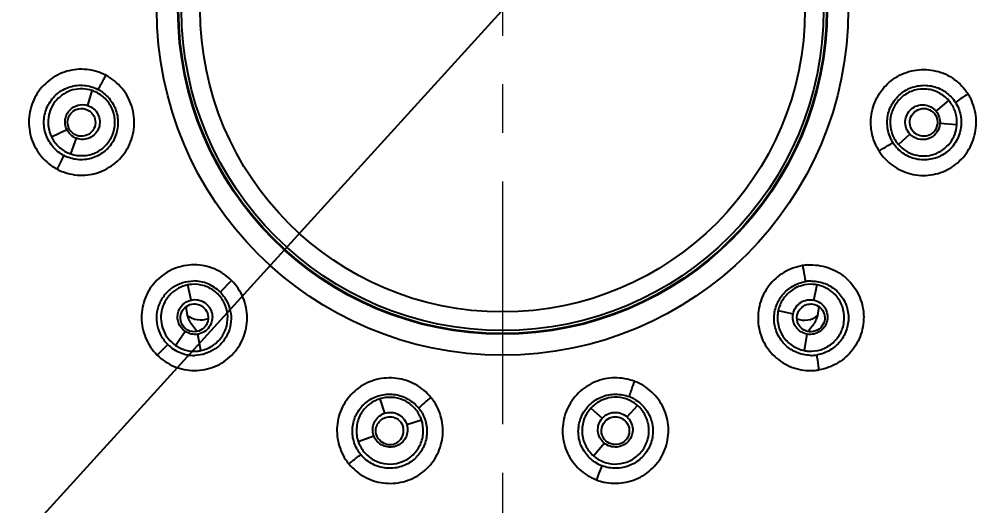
# Model space of a CAD drawing. Header units: millimetres. Extents: x 1241 to 1836, y -3 to 418.
# Drawn here: x 1608.93 to 1633.32, y 182.1 to 194.37 of the extents above; entities that cross this region are included whole.
import ezdxf

# ---------------------------------------------------------------- set-up
doc = ezdxf.new("R2010")
doc.units = ezdxf.units.MM
doc.header["$LTSCALE"] = 32.67
doc.header["$PDMODE"] = 3
doc.header["$PDSIZE"] = 0.3
doc.linetypes.add('CENTER', pattern=[0.6, 0.375, -0.075, 0.075, -0.075])
doc.layers.get('0').update_dxf_attribs({"linetype": 'CONTINUOUS'})
doc.layers.get('Defpoints').update_dxf_attribs({"linetype": 'CONTINUOUS'})
doc.layers.add('1', color=7, linetype='CONTINUOUS')
doc.layers.add('\\M+5B3DF\\M+5B4E7\\M+5CFDF', color=3, linetype='CONTINUOUS', lineweight=18)
doc.layers.add('\\M+5D6D0\\M+5D0C4\\M+5CFDF', color=1, linetype='CENTER', lineweight=18)
doc.styles.add('\\M+5CAFD\\M+5D7D6', font='txt.shx')
doc.dimstyles.new('X\\M+5B3DF\\M+5B4E7\\M+5D1F9\\M+5CABD', dxfattribs={"dimtxt": 2, "dimasz": 1.5, "dimexe": 0.5, "dimexo": 0, "dimgap": 1, "dimtad": 1, "dimtoh": 1, "dimdec": 1, "dimzin": 1, "dimdsep": 46, "dimtxsty": '\\M+5CAFD\\M+5D7D6', "dimcen": 0, "dimadec": 0, "dimazin": 0, "dimtfac": 1, "dimtdec": 1, "dimtmove": 0, "dimatfit": 3, "dimfxl": 0, "dimtolj": 1, "dimtzin": 0, "dimarcsym": 0})

# ---------------------------------------------------------------- blocks, each defined once
blk = doc.blocks.new('*D55')
at = {"layer": '\\M+5B3DF\\M+5B4E7\\M+5CFDF', "color": 0, "lineweight": -2}
for p, q in [((1654.543, 231.368), (1651.179, 227.669)), ((1679.543, 231.368), (1654.543, 231.368)), ((1594.441, 165.269), (1647.815, 223.969)), ((1591.077, 161.569), (1587.714, 157.87))]:
    blk.add_line(p, q, dxfattribs=at)
at = {"layer": '\\M+5B3DF\\M+5B4E7\\M+5CFDF', "color": 0}
for points in [[(1650.562, 228.229), (1651.796, 227.108), (1647.815, 223.969)], [(1590.461, 162.13), (1591.694, 161.009), (1594.441, 165.269)]]:
    blk.add_solid(points, dxfattribs=at)
at = {"layer": 'Defpoints', "color": 0}
for p in [(1647.815, 223.969), (1594.441, 165.269)]:
    blk.add_point(p, dxfattribs=at)
at = {"layer": '\\M+5B3DF\\M+5B4E7\\M+5CFDF', "color": 0, "insert": (1667.543, 235.368), "char_height": 6, "attachment_point": 5, "style": '\\M+5CAFD\\M+5D7D6'}
blk.add_mtext('\\A1;∅79.3', dxfattribs=at)

msp = doc.modelspace()

# ---------------------------------------------------------------- linework, layer by layer
at = {"color": 7, "linetype": 'Continuous'}
for p, q in [((1610.66, 192.2), (1610.776, 192.573)), ((1632.066, 192.056), (1632.387, 192.326)), ((1632.591, 191.708), (1632.165, 191.74)), ((1609.745, 191.409), (1610.131, 191.594)), ((1631.116, 191.215), (1631.403, 191.479)), ((1610.232, 190.976), (1610.374, 191.37)), ((1614.292, 187.783), (1614.001, 187.493)), ((1613.272, 187.29), (1613.186, 187.672)), ((1628.985, 187.29), (1629.07, 187.672)), ((1628.083, 187.023), (1628.46, 186.945)), ((1612.875, 186.147), (1613.117, 186.501)), ((1613.513, 186.016), (1613.44, 186.428)), ((1628.744, 186.016), (1628.817, 186.428)), ((1612.678, 186.17), (1612.412, 185.902)), ((1618.028, 184.798), (1618.148, 184.433)), ((1624.268, 184.344), (1624.533, 184.631)), ((1623.354, 184.563), (1623.641, 184.308)), ((1618.71, 184.151), (1619.083, 184.267)), ((1617.485, 183.722), (1617.879, 183.865)), ((1623.422, 183.361), (1623.691, 183.681))]:
    msp.add_line(p, q, dxfattribs=at)
for radius in [33.778, 33.326, 8.723, 8.191, 8.174, 8.1, 7.629]:
    msp.add_circle((1621.128, 194.619), radius, dxfattribs=at)
for centre, radius, start, end in [((1610.503, 191.774), 0.845, 64.014, 71.1179), ((1610.515, 191.832), 0.871, 59.9731, 62.469), ((1610.512, 191.82), 0.884, 56.5377, 60.1912), ((1631.772, 191.792), 1.304, 26.3945, 32.4005), ((1631.755, 191.773), 0.84, 34.3517, 41.1817), ((1631.822, 191.806), 0.871, 31.1202, 32.4979), ((1610.491, 191.769), 0.339, 195.0343, 202.0652), ((1631.765, 191.769), 0.339, 337.9332, 352.0652), ((1631.726, 191.745), 1.3, 206.3771, 212.3602), ((1631.722, 191.735), 0.884, 206.5377, 210.1912), ((1631.713, 191.726), 0.871, 209.9731, 212.469), ((1631.753, 191.77), 0.845, 214.014, 221.1179), ((1610.46, 191.708), 0.871, 241.1202, 242.4979), ((1610.502, 191.771), 0.84, 244.3517, 251.1817), ((1610.497, 191.746), 1.304, 236.3945, 242.4005), ((1628.918, 186.847), 1.331, 93.6273, 99.5461), ((1628.925, 186.855), 0.915, 93.4856, 99.5267), ((1628.923, 186.886), 0.885, 89.8096, 93.4604), ((1613.349, 186.842), 0.845, 94.014, 101.1179), ((1628.909, 186.85), 0.837, 78.8868, 86.0598), ((1613.341, 186.832), 0.339, 225.0343, 232.0652), ((1613.35, 186.839), 0.84, 274.3517, 281.1817), ((1628.907, 186.84), 0.84, 258.8178, 265.6431), ((1628.914, 186.794), 0.9, 268.7561, 279.5354), ((1628.896, 186.835), 1.325, 273.5255, 279.5218), ((1623.989, 183.994), 1.331, 63.6273, 69.5461), ((1618.293, 183.987), 1.331, 33.6272, 39.5462), ((1623.999, 183.997), 0.915, 63.4856, 69.5267), ((1624.012, 184.025), 0.885, 59.8096, 63.4604), ((1623.982, 184.001), 0.837, 48.8868, 56.0598), ((1618.303, 183.985), 0.915, 33.4856, 39.5267), ((1618.291, 183.996), 0.837, 18.8868, 26.0598), ((1618.328, 184.002), 0.885, 29.8096, 33.4604), ((1618.281, 183.994), 0.351, 255.0413, 15.0507), ((1618.28, 183.993), 0.84, 198.8178, 205.6431), ((1618.244, 183.964), 0.9, 208.7561, 219.5354), ((1623.975, 183.993), 0.84, 228.8178, 235.6431), ((1618.271, 184), 1.325, 213.5256, 219.5217), ((1623.958, 183.949), 0.9, 238.7561, 249.5354), ((1623.964, 183.994), 1.325, 243.5255, 249.5218)]:
    msp.add_arc(centre, radius, start, end, dxfattribs=at)
for points, knots in [([(1611.116, 192.961), (1610.967, 193.037), (1610.638, 193.138), (1610.125, 193.092), (1609.667, 192.856), (1609.327, 192.468), (1609.158, 191.981), (1609.179, 191.465), (1609.389, 190.994), (1609.636, 190.753), (1609.775, 190.66)], [0, 0, 0, 0, 0.124921, 0.249683, 0.374508, 0.499436, 0.624517, 0.749728, 0.874879, 1, 1, 1, 1]), ([(1630.561, 191.167), (1630.486, 191.318), (1630.394, 191.651), (1630.446, 192.164), (1630.687, 192.619), (1631.074, 192.959), (1631.563, 193.124), (1632.078, 193.101), (1632.545, 192.883), (1632.783, 192.632), (1632.873, 192.491)], [0, 0, 0, 0, 0.125316, 0.250102, 0.375297, 0.50011, 0.624751, 0.750015, 0.875029, 1, 1, 1, 1]), ([(1609.893, 190.59), (1610.046, 190.51), (1610.305, 190.435), (1610.654, 190.438), (1610.997, 190.51), (1611.386, 190.728), (1611.664, 191.075), (1611.791, 191.4), (1611.853, 191.744), (1611.806, 192.188), (1611.548, 192.654), (1611.271, 192.88), (1611.116, 192.961)], [0, 0, 0, 0, 0.124786, 0.187405, 0.25027, 0.375311, 0.499719, 0.56228, 0.625091, 0.749996, 0.874683, 1, 1, 1, 1]), ([(1611.116, 192.961), (1611.099, 192.927), (1611.035, 192.807), (1610.97, 192.688), (1610.918, 192.605)], [0, 0, 0, 0, 0.27821, 1, 1, 1, 1]), ([(1610.04, 190.945), (1609.934, 191.004), (1609.745, 191.167), (1609.57, 191.495), (1609.542, 191.806), (1609.589, 192.045), (1609.679, 192.272), (1609.877, 192.512), (1610.202, 192.693), (1610.572, 192.73), (1610.811, 192.661), (1610.918, 192.605)], [0, 0, 0, 0, 0.125034, 0.250168, 0.375276, 0.438147, 0.500904, 0.625778, 0.750519, 0.87515, 1, 1, 1, 1]), ([(1610.776, 192.573), (1610.622, 192.626), (1610.275, 192.64), (1609.837, 192.367), (1609.62, 191.899), (1609.674, 191.555), (1609.745, 191.409)], [0, 0, 0, 0, 0.249988, 0.499725, 0.749624, 1, 1, 1, 1]), ([(1630.931, 191.34), (1630.878, 191.446), (1630.815, 191.681), (1630.848, 192.043), (1631.019, 192.363), (1631.29, 192.605), (1631.636, 192.719), (1631.998, 192.705), (1632.326, 192.549), (1632.493, 192.374), (1632.557, 192.274)], [0, 0, 0, 0, 0.125115, 0.250278, 0.375412, 0.500522, 0.625497, 0.750292, 0.875039, 1, 1, 1, 1]), ([(1610.999, 192.557), (1611.098, 192.492), (1611.27, 192.321), (1611.422, 191.99), (1611.434, 191.627), (1611.321, 191.282), (1611.079, 191.01), (1610.758, 190.842), (1610.396, 190.813), (1610.163, 190.881), (1610.058, 190.935)], [0, 0, 0, 0, 0.125115, 0.250278, 0.375412, 0.500522, 0.625497, 0.750292, 0.875039, 1, 1, 1, 1]), ([(1610.232, 190.976), (1610.331, 190.942), (1610.546, 190.914), (1610.86, 190.986), (1611.124, 191.175), (1611.302, 191.445), (1611.366, 191.762), (1611.31, 192.081), (1611.142, 192.358), (1610.968, 192.487), (1610.873, 192.534)], [0, 0, 0, 0, 0.124953, 0.249775, 0.37474, 0.499782, 0.624774, 0.749896, 0.874947, 1, 1, 1, 1]), ([(1632.387, 192.326), (1632.317, 192.405), (1632.146, 192.536), (1631.837, 192.631), (1631.514, 192.6), (1631.225, 192.455), (1631.011, 192.212), (1630.9, 191.908), (1630.908, 191.584), (1630.993, 191.385), (1631.052, 191.298)], [0, 0, 0, 0, 0.124953, 0.249775, 0.37474, 0.499782, 0.624774, 0.749896, 0.874947, 1, 1, 1, 1]), ([(1632.873, 192.491), (1632.812, 192.452), (1632.705, 192.381), (1632.601, 192.308), (1632.557, 192.274)], [0, 0, 0, 0, 0.566749, 1, 1, 1, 1]), ([(1610.131, 191.594), (1610.094, 191.67), (1610.075, 191.803), (1610.122, 191.967), (1610.215, 192.109), (1610.401, 192.23), (1610.58, 192.225), (1610.66, 192.2)], [0, 0, 0, 0, 0.249632, 0.375327, 0.501386, 0.750517, 1, 1, 1, 1]), ([(1610.66, 192.2), (1610.768, 192.167), (1610.964, 192), (1610.983, 191.683), (1610.863, 191.481), (1610.72, 191.373), (1610.547, 191.332), (1610.429, 191.35), (1610.374, 191.37)], [0, 0, 0, 0, 0.24759, 0.495167, 0.621359, 0.747578, 0.873774, 1, 1, 1, 1]), ([(1630.628, 191.049), (1630.719, 190.908), (1630.954, 190.656), (1631.421, 190.44), (1631.935, 190.415), (1632.423, 190.581), (1632.814, 190.919), (1633.053, 191.375), (1633.108, 191.889), (1633.012, 192.22), (1632.94, 192.372)], [0, 0, 0, 0, 0.124919, 0.249682, 0.374504, 0.49943, 0.624511, 0.74971, 0.874888, 1, 1, 1, 1]), ([(1632.568, 192.256), (1632.631, 192.153), (1632.713, 191.917), (1632.7, 191.545), (1632.569, 191.262), (1632.409, 191.078), (1632.217, 190.927), (1631.926, 190.818), (1631.554, 190.824), (1631.215, 190.977), (1631.042, 191.156), (1630.978, 191.258)], [0, 0, 0, 0, 0.125034, 0.250168, 0.375276, 0.438147, 0.500904, 0.625778, 0.750519, 0.87515, 1, 1, 1, 1]), ([(1631.403, 191.479), (1631.326, 191.563), (1631.24, 191.805), (1631.383, 192.089), (1631.587, 192.204), (1631.765, 192.226), (1631.936, 192.175), (1632.029, 192.1), (1632.066, 192.056)], [0, 0, 0, 0, 0.24759, 0.495167, 0.621359, 0.747578, 0.873774, 1, 1, 1, 1]), ([(1632.591, 191.708), (1632.598, 191.802), (1632.582, 191.994), (1632.501, 192.169), (1632.448, 192.247)], [0, 0, 0, 0, 0.500056, 1, 1, 1, 1]), ([(1610.164, 191.681), (1610.147, 191.742), (1610.149, 191.877), (1610.255, 192.045), (1610.434, 192.135), (1610.568, 192.123), (1610.627, 192.101)], [0, 0, 0, 0, 0.250148, 0.499996, 0.74995, 1, 1, 1, 1]), ([(1610.627, 192.101), (1610.678, 192.081), (1610.773, 192.017), (1610.828, 191.916), (1610.843, 191.863)], [0, 0, 0, 0, 0.499637, 1, 1, 1, 1]), ([(1631.414, 191.863), (1631.431, 191.928), (1631.506, 192.05), (1631.7, 192.139), (1631.91, 192.109), (1632.017, 192.013), (1632.052, 191.956)], [0, 0, 0, 0, 0.250131, 0.500017, 0.749913, 1, 1, 1, 1]), ([(1632.066, 192.056), (1632.102, 192.013), (1632.156, 191.911), (1632.169, 191.796), (1632.165, 191.74)], [0, 0, 0, 0, 0.499835, 1, 1, 1, 1]), ([(1610.843, 191.863), (1610.86, 191.798), (1610.856, 191.655), (1610.733, 191.481), (1610.536, 191.402), (1610.396, 191.431), (1610.336, 191.463)], [0, 0, 0, 0, 0.250131, 0.500017, 0.749913, 1, 1, 1, 1]), ([(1631.116, 191.215), (1631.223, 191.092), (1631.517, 190.906), (1632.033, 190.923), (1632.455, 191.22), (1632.58, 191.545), (1632.591, 191.708)], [0, 0, 0, 0, 0.249988, 0.499725, 0.749624, 1, 1, 1, 1]), ([(1631.478, 191.554), (1631.444, 191.597), (1631.397, 191.699), (1631.4, 191.811), (1631.414, 191.863)], [0, 0, 0, 0, 0.499639, 1, 1, 1, 1]), ([(1632.165, 191.74), (1632.159, 191.656), (1632.108, 191.531), (1631.986, 191.413), (1631.834, 191.336), (1631.612, 191.324), (1631.46, 191.418), (1631.403, 191.479)], [0, 0, 0, 0, 0.249632, 0.375327, 0.501386, 0.750517, 1, 1, 1, 1]), ([(1609.745, 191.409), (1609.787, 191.324), (1609.896, 191.166), (1610.054, 191.055), (1610.139, 191.014)], [0, 0, 0, 0, 0.500056, 1, 1, 1, 1]), ([(1610.374, 191.37), (1610.322, 191.389), (1610.223, 191.45), (1610.155, 191.543), (1610.131, 191.594)], [0, 0, 0, 0, 0.499835, 1, 1, 1, 1]), ([(1632.08, 191.642), (1632.057, 191.585), (1631.981, 191.483), (1631.806, 191.409), (1631.617, 191.43), (1631.515, 191.507), (1631.478, 191.554)], [0, 0, 0, 0, 0.250228, 0.500128, 0.749993, 1, 1, 1, 1]), ([(1630.628, 191.049), (1630.66, 191.069), (1630.775, 191.142), (1630.891, 191.212), (1630.978, 191.258)], [0, 0, 0, 0, 0.27821, 1, 1, 1, 1]), ([(1609.893, 190.59), (1609.926, 190.654), (1609.983, 190.768), (1610.037, 190.884), (1610.058, 190.935)], [0, 0, 0, 0, 0.566749, 1, 1, 1, 1]), ([(1614.292, 187.783), (1614.17, 187.906), (1613.872, 188.105), (1613.349, 188.214), (1612.824, 188.11), (1612.379, 187.815), (1612.085, 187.37), (1611.981, 186.846), (1612.09, 186.323), (1612.289, 186.025), (1612.412, 185.902)], [0, 0, 0, 0, 0.125211, 0.250289, 0.37521, 0.499995, 0.624814, 0.74974, 0.874783, 1, 1, 1, 1]), ([(1628.697, 188.16), (1628.532, 188.13), (1628.207, 188.015), (1627.823, 187.669), (1627.592, 187.209), (1627.548, 186.695), (1627.698, 186.202), (1628.02, 185.801), (1628.469, 185.549), (1628.81, 185.504), (1628.978, 185.513)], [0, 0, 0, 0, 0.125188, 0.250384, 0.37561, 0.500628, 0.625515, 0.750284, 0.875079, 1, 1, 1, 1]), ([(1628.697, 188.16), (1628.704, 188.123), (1628.727, 187.988), (1628.752, 187.854), (1628.773, 187.758)], [0, 0, 0, 0, 0.276937, 1, 1, 1, 1]), ([(1628.834, 188.176), (1629.001, 188.185), (1629.259, 188.152), (1629.567, 188.015), (1629.846, 187.824), (1630.114, 187.488), (1630.265, 186.995), (1630.22, 186.482), (1629.99, 186.02), (1629.606, 185.675), (1629.281, 185.558), (1629.115, 185.529)], [0, 0, 0, 0, 0.124838, 0.187499, 0.250132, 0.37481, 0.499638, 0.624572, 0.749678, 0.874853, 1, 1, 1, 1]), ([(1612.678, 186.17), (1612.613, 186.235), (1612.504, 186.386), (1612.408, 186.647), (1612.39, 186.925), (1612.459, 187.195), (1612.599, 187.436), (1612.87, 187.684), (1613.15, 187.77), (1613.331, 187.771)], [0, 0, 0, 0, 0.125561, 0.251046, 0.376431, 0.501722, 0.626882, 0.752077, 1, 1, 1, 1]), ([(1612.412, 185.902), (1612.535, 185.78), (1612.832, 185.583), (1613.354, 185.476), (1613.876, 185.581), (1614.32, 185.874), (1614.615, 186.318), (1614.718, 186.841), (1614.612, 187.363), (1614.415, 187.66), (1614.292, 187.783)], [0, 0, 0, 0, 0.125215, 0.250284, 0.375205, 0.500005, 0.62481, 0.749739, 0.87478, 1, 1, 1, 1]), ([(1614.001, 187.493), (1613.913, 187.58), (1613.702, 187.72), (1613.454, 187.771), (1613.331, 187.771)], [0, 0, 0, 0, 0.500339, 1, 1, 1, 1]), ([(1628.894, 185.894), (1628.779, 185.896), (1628.548, 185.945), (1628.251, 186.135), (1628.047, 186.423), (1627.958, 186.765), (1628.004, 187.116), (1628.168, 187.429), (1628.438, 187.658), (1628.66, 187.739), (1628.773, 187.758)], [0, 0, 0, 0, 0.124942, 0.249672, 0.374553, 0.499415, 0.624429, 0.749687, 0.874826, 1, 1, 1, 1]), ([(1628.926, 187.77), (1629.041, 187.77), (1629.274, 187.725), (1629.575, 187.537), (1629.783, 187.25), (1629.875, 186.907), (1629.833, 186.555), (1629.669, 186.239), (1629.4, 186.007), (1629.177, 185.925), (1629.063, 185.906)], [0, 0, 0, 0, 0.124944, 0.249648, 0.374535, 0.499391, 0.624418, 0.749663, 0.874814, 1, 1, 1, 1]), ([(1613.186, 187.672), (1613.026, 187.64), (1612.718, 187.479), (1612.475, 187.023), (1612.522, 186.51), (1612.741, 186.239), (1612.875, 186.147)], [0, 0, 0, 0, 0.249988, 0.499725, 0.749624, 1, 1, 1, 1]), ([(1613.513, 186.016), (1613.616, 186.036), (1613.816, 186.119), (1614.052, 186.339), (1614.187, 186.634), (1614.205, 186.957), (1614.102, 187.264), (1613.894, 187.512), (1613.61, 187.667), (1613.395, 187.693), (1613.29, 187.685)], [0, 0, 0, 0, 0.124953, 0.249775, 0.37474, 0.499782, 0.624774, 0.749896, 0.874947, 1, 1, 1, 1]), ([(1628.967, 187.685), (1628.867, 187.692), (1628.664, 187.67), (1628.392, 187.532), (1628.184, 187.308), (1628.105, 187.12), (1628.083, 187.023)], [0, 0, 0, 0, 0.250021, 0.500006, 0.750063, 1, 1, 1, 1]), ([(1628.843, 186.002), (1628.948, 185.994), (1629.164, 186.019), (1629.449, 186.173), (1629.658, 186.421), (1629.763, 186.728), (1629.745, 187.052), (1629.611, 187.347), (1629.374, 187.569), (1629.174, 187.651), (1629.07, 187.672)], [0, 0, 0, 0, 0.125047, 0.250068, 0.375188, 0.500165, 0.625186, 0.750177, 0.875021, 1, 1, 1, 1]), ([(1613.117, 186.501), (1613.047, 186.548), (1612.964, 186.654), (1612.923, 186.819), (1612.932, 186.989), (1613.033, 187.187), (1613.19, 187.272), (1613.272, 187.29)], [0, 0, 0, 0, 0.249632, 0.375327, 0.501386, 0.750517, 1, 1, 1, 1]), ([(1613.272, 187.29), (1613.383, 187.315), (1613.635, 187.269), (1613.81, 187.004), (1613.807, 186.769), (1613.737, 186.604), (1613.608, 186.481), (1613.497, 186.438), (1613.44, 186.428)], [0, 0, 0, 0, 0.24759, 0.495167, 0.621359, 0.747578, 0.873774, 1, 1, 1, 1]), ([(1614.001, 187.493), (1614.065, 187.429), (1614.174, 187.279), (1614.27, 187.02), (1614.289, 186.744), (1614.222, 186.476), (1614.086, 186.236), (1613.884, 186.047), (1613.635, 185.928), (1613.453, 185.895), (1613.362, 185.893)], [0, 0, 0, 0, 0.125237, 0.250415, 0.375468, 0.5004, 0.625293, 0.750098, 0.87502, 1, 1, 1, 1]), ([(1628.46, 186.945), (1628.471, 187.002), (1628.518, 187.112), (1628.682, 187.278), (1628.874, 187.315), (1628.985, 187.29)], [0, 0, 0, 0, 0.252315, 0.50474, 1, 1, 1, 1]), ([(1628.985, 187.29), (1629.04, 187.278), (1629.146, 187.232), (1629.267, 187.109), (1629.332, 186.948), (1629.332, 186.775), (1629.266, 186.615), (1629.109, 186.452), (1628.925, 186.409), (1628.817, 186.428)], [0, 0, 0, 0, 0.125645, 0.251322, 0.37693, 0.502549, 0.628108, 0.753665, 1, 1, 1, 1]), ([(1613.102, 186.592), (1613.054, 186.64), (1612.986, 186.766), (1613.005, 186.978), (1613.137, 187.145), (1613.273, 187.19), (1613.34, 187.192)], [0, 0, 0, 0, 0.250131, 0.500017, 0.749913, 1, 1, 1, 1]), ([(1613.34, 187.192), (1613.387, 187.194), (1613.483, 187.176), (1613.565, 187.123), (1613.599, 187.089)], [0, 0, 0, 0, 0.49974, 1, 1, 1, 1]), ([(1613.599, 187.089), (1613.646, 187.042), (1613.714, 186.916), (1613.695, 186.704), (1613.564, 186.536), (1613.427, 186.492), (1613.36, 186.49)], [0, 0, 0, 0, 0.250131, 0.500017, 0.749913, 1, 1, 1, 1]), ([(1628.083, 187.023), (1628.059, 186.915), (1628.057, 186.686), (1628.182, 186.368), (1628.424, 186.126), (1628.635, 186.037), (1628.744, 186.016)], [0, 0, 0, 0, 0.250041, 0.500007, 0.749914, 1, 1, 1, 1]), ([(1628.658, 187.089), (1628.696, 187.128), (1628.792, 187.186), (1628.904, 187.196), (1628.957, 187.188)], [0, 0, 0, 0, 0.50036, 1, 1, 1, 1]), ([(1628.957, 187.188), (1629.02, 187.179), (1629.144, 187.124), (1629.257, 186.957), (1629.266, 186.756), (1629.2, 186.638), (1629.155, 186.592)], [0, 0, 0, 0, 0.25006, 0.500006, 0.749855, 1, 1, 1, 1]), ([(1628.817, 186.428), (1628.76, 186.438), (1628.648, 186.481), (1628.519, 186.605), (1628.45, 186.769), (1628.448, 186.889), (1628.46, 186.945)], [0, 0, 0, 0, 0.250019, 0.500111, 0.750098, 1, 1, 1, 1]), ([(1628.777, 186.515), (1628.703, 186.544), (1628.571, 186.659), (1628.546, 186.833), (1628.562, 186.911)], [0, 0, 0, 0, 0.499929, 1, 1, 1, 1]), ([(1629.155, 186.592), (1629.107, 186.545), (1628.982, 186.476), (1628.839, 186.49), (1628.777, 186.515)], [0, 0, 0, 0, 0.500245, 1, 1, 1, 1]), ([(1613.44, 186.428), (1613.384, 186.418), (1613.269, 186.423), (1613.163, 186.469), (1613.117, 186.501)], [0, 0, 0, 0, 0.499835, 1, 1, 1, 1]), ([(1612.678, 186.17), (1612.767, 186.082), (1612.983, 185.94), (1613.237, 185.891), (1613.362, 185.893)], [0, 0, 0, 0, 0.500334, 1, 1, 1, 1]), ([(1612.875, 186.147), (1612.954, 186.094), (1613.128, 186.012), (1613.32, 185.995), (1613.414, 186.002)], [0, 0, 0, 0, 0.500056, 1, 1, 1, 1]), ([(1629.115, 185.529), (1629.109, 185.565), (1629.09, 185.691), (1629.071, 185.816), (1629.063, 185.906)], [0, 0, 0, 0, 0.290744, 1, 1, 1, 1]), ([(1619.319, 184.834), (1619.211, 184.963), (1618.948, 185.186), (1618.457, 185.346), (1617.943, 185.316), (1617.476, 185.097), (1617.124, 184.721), (1616.937, 184.241), (1616.944, 183.727), (1617.075, 183.409), (1617.167, 183.268)], [0, 0, 0, 0, 0.125189, 0.250382, 0.37561, 0.500627, 0.625514, 0.750283, 0.875078, 1, 1, 1, 1]), ([(1624.454, 185.241), (1624.296, 185.298), (1623.957, 185.36), (1623.452, 185.253), (1623.021, 184.969), (1622.726, 184.547), (1622.61, 184.045), (1622.688, 183.536), (1622.95, 183.094), (1623.224, 182.884), (1623.373, 182.809)], [0, 0, 0, 0, 0.125189, 0.250383, 0.37561, 0.500627, 0.625514, 0.750283, 0.875079, 1, 1, 1, 1]), ([(1623.5, 182.753), (1623.658, 182.695), (1623.998, 182.635), (1624.503, 182.741), (1624.933, 183.026), (1625.23, 183.448), (1625.344, 183.95), (1625.28, 184.376), (1625.135, 184.68), (1624.936, 184.953), (1624.73, 185.11), (1624.58, 185.186)], [0, 0, 0, 0, 0.125105, 0.250235, 0.375352, 0.500327, 0.625154, 0.749824, 0.812488, 0.875148, 1, 1, 1, 1]), ([(1624.454, 185.241), (1624.441, 185.205), (1624.393, 185.077), (1624.348, 184.949), (1624.319, 184.855)], [0, 0, 0, 0, 0.276937, 1, 1, 1, 1]), ([(1617.455, 183.531), (1617.399, 183.632), (1617.326, 183.856), (1617.342, 184.208), (1617.49, 184.529), (1617.742, 184.777), (1618.068, 184.913), (1618.421, 184.927), (1618.754, 184.808), (1618.935, 184.656), (1619.009, 184.568)], [0, 0, 0, 0, 0.124942, 0.249672, 0.374553, 0.499415, 0.624429, 0.749687, 0.874826, 1, 1, 1, 1]), ([(1619.043, 184.364), (1618.999, 184.454), (1618.878, 184.618), (1618.623, 184.785), (1618.325, 184.853), (1618.123, 184.828), (1618.028, 184.798)], [0, 0, 0, 0, 0.250021, 0.500006, 0.750063, 1, 1, 1, 1]), ([(1619.319, 184.834), (1619.29, 184.81), (1619.185, 184.723), (1619.081, 184.634), (1619.009, 184.568)], [0, 0, 0, 0, 0.276937, 1, 1, 1, 1]), ([(1623.491, 183.18), (1623.393, 183.239), (1623.217, 183.397), (1623.055, 183.71), (1623.022, 184.062), (1623.116, 184.402), (1623.331, 184.683), (1623.63, 184.872), (1623.978, 184.936), (1624.211, 184.895), (1624.319, 184.855)], [0, 0, 0, 0, 0.124942, 0.249672, 0.374553, 0.499415, 0.624429, 0.749687, 0.874826, 1, 1, 1, 1]), ([(1624.45, 184.695), (1624.367, 184.751), (1624.18, 184.833), (1623.875, 184.85), (1623.584, 184.76), (1623.421, 184.637), (1623.354, 184.563)], [0, 0, 0, 0, 0.250021, 0.500006, 0.750063, 1, 1, 1, 1]), ([(1617.25, 183.157), (1617.357, 183.028), (1617.621, 182.806), (1618.112, 182.645), (1618.627, 182.676), (1619.095, 182.894), (1619.445, 183.271), (1619.602, 183.672), (1619.629, 184.009), (1619.593, 184.344), (1619.493, 184.584), (1619.401, 184.724)], [0, 0, 0, 0, 0.125105, 0.250235, 0.375352, 0.500327, 0.625154, 0.749823, 0.812488, 0.875149, 1, 1, 1, 1]), ([(1618.028, 184.798), (1617.922, 184.765), (1617.722, 184.652), (1617.509, 184.385), (1617.421, 184.054), (1617.449, 183.827), (1617.485, 183.722)], [0, 0, 0, 0, 0.250041, 0.500007, 0.749914, 1, 1, 1, 1]), ([(1623.501, 183.299), (1623.588, 183.24), (1623.787, 183.153), (1624.111, 183.144), (1624.416, 183.254), (1624.661, 183.468), (1624.807, 183.757), (1624.839, 184.08), (1624.744, 184.39), (1624.612, 184.562), (1624.533, 184.631)], [0, 0, 0, 0, 0.125047, 0.250068, 0.375188, 0.500165, 0.625186, 0.750177, 0.875021, 1, 1, 1, 1]), ([(1624.457, 184.789), (1624.556, 184.731), (1624.736, 184.576), (1624.902, 184.263), (1624.939, 183.91), (1624.848, 183.567), (1624.635, 183.283), (1624.335, 183.092), (1623.986, 183.025), (1623.752, 183.066), (1623.643, 183.106)], [0, 0, 0, 0, 0.124944, 0.249648, 0.374535, 0.499391, 0.624418, 0.749663, 0.874814, 1, 1, 1, 1]), ([(1619.096, 184.442), (1619.153, 184.342), (1619.231, 184.118), (1619.219, 183.763), (1619.074, 183.439), (1618.823, 183.188), (1618.497, 183.048), (1618.142, 183.033), (1617.806, 183.149), (1617.624, 183.302), (1617.55, 183.391)], [0, 0, 0, 0, 0.124944, 0.249648, 0.374535, 0.499391, 0.624418, 0.749663, 0.874814, 1, 1, 1, 1]), ([(1617.879, 183.865), (1617.859, 183.92), (1617.84, 184.038), (1617.883, 184.211), (1617.991, 184.353), (1618.093, 184.415), (1618.148, 184.433)], [0, 0, 0, 0, 0.250019, 0.500111, 0.750098, 1, 1, 1, 1]), ([(1617.934, 183.943), (1617.928, 183.986), (1617.931, 184.077), (1617.987, 184.2), (1618.083, 184.295), (1618.167, 184.329), (1618.21, 184.338)], [0, 0, 0, 0, 0.250001, 0.499994, 0.750189, 1, 1, 1, 1]), ([(1618.148, 184.433), (1618.203, 184.451), (1618.322, 184.466), (1618.548, 184.407), (1618.676, 184.259), (1618.71, 184.151)], [0, 0, 0, 0, 0.252315, 0.50474, 1, 1, 1, 1]), ([(1623.354, 184.563), (1623.278, 184.482), (1623.162, 184.284), (1623.111, 183.946), (1623.2, 183.616), (1623.338, 183.434), (1623.422, 183.361)], [0, 0, 0, 0, 0.250041, 0.500007, 0.749914, 1, 1, 1, 1]), ([(1623.641, 184.308), (1623.679, 184.351), (1623.774, 184.423), (1624, 184.485), (1624.184, 184.421), (1624.268, 184.344)], [0, 0, 0, 0, 0.252315, 0.50474, 1, 1, 1, 1]), ([(1624.268, 184.344), (1624.309, 184.306), (1624.378, 184.213), (1624.422, 184.045), (1624.397, 183.874), (1624.311, 183.724), (1624.174, 183.618), (1623.956, 183.556), (1623.776, 183.61), (1623.691, 183.681)], [0, 0, 0, 0, 0.125645, 0.251322, 0.37693, 0.502549, 0.628108, 0.753665, 1, 1, 1, 1]), ([(1623.884, 184.333), (1623.937, 184.348), (1624.052, 184.35), (1624.155, 184.3), (1624.198, 184.265)], [0, 0, 0, 0, 0.500362, 1, 1, 1, 1]), ([(1617.523, 183.63), (1617.569, 183.534), (1617.698, 183.36), (1617.974, 183.19), (1618.293, 183.133), (1618.612, 183.196), (1618.883, 183.373), (1619.072, 183.637), (1619.146, 183.953), (1619.117, 184.167), (1619.083, 184.267)], [0, 0, 0, 0, 0.125047, 0.250068, 0.375188, 0.500165, 0.625186, 0.750177, 0.875021, 1, 1, 1, 1]), ([(1618.71, 184.151), (1618.726, 184.097), (1618.74, 183.982), (1618.694, 183.815), (1618.587, 183.679), (1618.437, 183.592), (1618.266, 183.569), (1618.046, 183.624), (1617.917, 183.761), (1617.879, 183.865)], [0, 0, 0, 0, 0.125645, 0.251322, 0.37693, 0.502549, 0.628108, 0.753665, 1, 1, 1, 1]), ([(1618.372, 184.333), (1618.431, 184.318), (1618.541, 184.254), (1618.605, 184.144), (1618.62, 184.085)], [0, 0, 0, 0, 0.500332, 1, 1, 1, 1]), ([(1623.691, 183.681), (1623.647, 183.719), (1623.571, 183.811), (1623.522, 183.983), (1623.544, 184.16), (1623.602, 184.264), (1623.641, 184.308)], [0, 0, 0, 0, 0.250019, 0.500111, 0.750098, 1, 1, 1, 1]), ([(1623.7, 183.776), (1623.65, 183.839), (1623.593, 184.008), (1623.662, 184.172), (1623.716, 184.231)], [0, 0, 0, 0, 0.499942, 1, 1, 1, 1]), ([(1624.198, 184.265), (1624.247, 184.225), (1624.324, 184.115), (1624.336, 183.916), (1624.243, 183.739), (1624.127, 183.671), (1624.066, 183.655)], [0, 0, 0, 0, 0.250052, 0.500006, 0.749852, 1, 1, 1, 1]), ([(1618.19, 183.655), (1618.125, 183.672), (1618.003, 183.746), (1617.944, 183.876), (1617.934, 183.943)], [0, 0, 0, 0, 0.500244, 1, 1, 1, 1]), ([(1624.066, 183.655), (1624.001, 183.637), (1623.858, 183.641), (1623.742, 183.723), (1623.7, 183.776)], [0, 0, 0, 0, 0.500245, 1, 1, 1, 1]), ([(1617.25, 183.157), (1617.278, 183.18), (1617.377, 183.26), (1617.476, 183.339), (1617.55, 183.391)], [0, 0, 0, 0, 0.290744, 1, 1, 1, 1]), ([(1623.5, 182.753), (1623.513, 182.788), (1623.559, 182.906), (1623.606, 183.024), (1623.643, 183.106)], [0, 0, 0, 0, 0.290744, 1, 1, 1, 1])]:
    msp.add_open_spline(points, degree=3, knots=knots, dxfattribs=at)
for points in [[(1632.052, 191.956), (1632.094, 191.888), (1632.112, 191.801), (1632.101, 191.722)], [(1610.336, 191.463), (1610.266, 191.501), (1610.207, 191.568), (1610.177, 191.642)], [(1628.562, 186.911), (1628.576, 186.977), (1628.61, 187.042), (1628.658, 187.089)], [(1613.36, 186.49), (1613.28, 186.487), (1613.196, 186.516), (1613.133, 186.565)], [(1618.21, 184.338), (1618.263, 184.349), (1618.32, 184.347), (1618.372, 184.333)], [(1623.716, 184.231), (1623.761, 184.279), (1623.821, 184.316), (1623.884, 184.333)]]:
    msp.add_open_spline(points, degree=3, dxfattribs=at)
at = {"layer": '1', "color": 7, "linetype": 'Continuous'}
for p, q in [((1613.181, 186.901), (1613.148, 187.128)), ((1629.109, 187.128), (1629.075, 186.901))]:
    msp.add_line(p, q, dxfattribs=at)
for radius in [39.669, 38.264, 34.461, 34.048, 34.008]:
    msp.add_circle((1621.128, 194.619), radius, dxfattribs=at)
for points, knots in [([(1613.7, 186.82), (1613.616, 186.785), (1613.425, 186.761), (1613.25, 186.842), (1613.181, 186.901)], [0, 0, 0, 0, 0.500675, 1, 1, 1, 1]), ([(1613.229, 186.772), (1613.223, 186.784), (1613.203, 186.826), (1613.186, 186.869), (1613.181, 186.901)], [0, 0, 0, 0, 0.299667, 1, 1, 1, 1]), ([(1628.556, 186.82), (1628.64, 186.785), (1628.831, 186.761), (1629.006, 186.842), (1629.075, 186.901)], [0, 0, 0, 0, 0.500675, 1, 1, 1, 1]), ([(1629.075, 186.901), (1629.074, 186.892), (1629.063, 186.846), (1629.043, 186.803), (1629.026, 186.77)], [0, 0, 0, 0, 0.20119, 1, 1, 1, 1]), ([(1613.282, 186.682), (1613.277, 186.69), (1613.259, 186.719), (1613.241, 186.75), (1613.229, 186.772)], [0, 0, 0, 0, 0.268591, 1, 1, 1, 1]), ([(1613.415, 186.497), (1613.402, 186.513), (1613.356, 186.573), (1613.312, 186.635), (1613.282, 186.682)], [0, 0, 0, 0, 0.273351, 1, 1, 1, 1]), ([(1628.968, 186.672), (1628.959, 186.658), (1628.919, 186.598), (1628.876, 186.54), (1628.841, 186.497)], [0, 0, 0, 0, 0.227823, 1, 1, 1, 1]), ([(1629.026, 186.77), (1629.022, 186.762), (1629.004, 186.729), (1628.984, 186.697), (1628.968, 186.672)], [0, 0, 0, 0, 0.230296, 1, 1, 1, 1])]:
    msp.add_open_spline(points, degree=3, knots=knots, dxfattribs=at)
at = {"layer": '\\M+5D6D0\\M+5D0C4\\M+5CFDF', "ltscale": 0.5}
msp.add_line((1621.128, 239.288), (1621.128, 99.543), dxfattribs=at)

# ---------------------------------------------------------------- dimensions: what is measured, and where the dimension line sits
at = {"layer": '\\M+5B3DF\\M+5B4E7\\M+5CFDF'}
dim = msp.add_diameter_dim_2p(p1=(1594.441, 165.269), p2=(1647.815, 223.969), dimstyle='X\\M+5B3DF\\M+5B4E7\\M+5D1F9\\M+5CABD', override={"dimtxt": 6, "dimasz": 5}, dxfattribs=at)
dim.commit()
dim.dimension.update_dxf_attribs({"geometry": '*D55', "text_midpoint": (1667.543, 235.368)})

doc.saveas('drawing.dxf')
